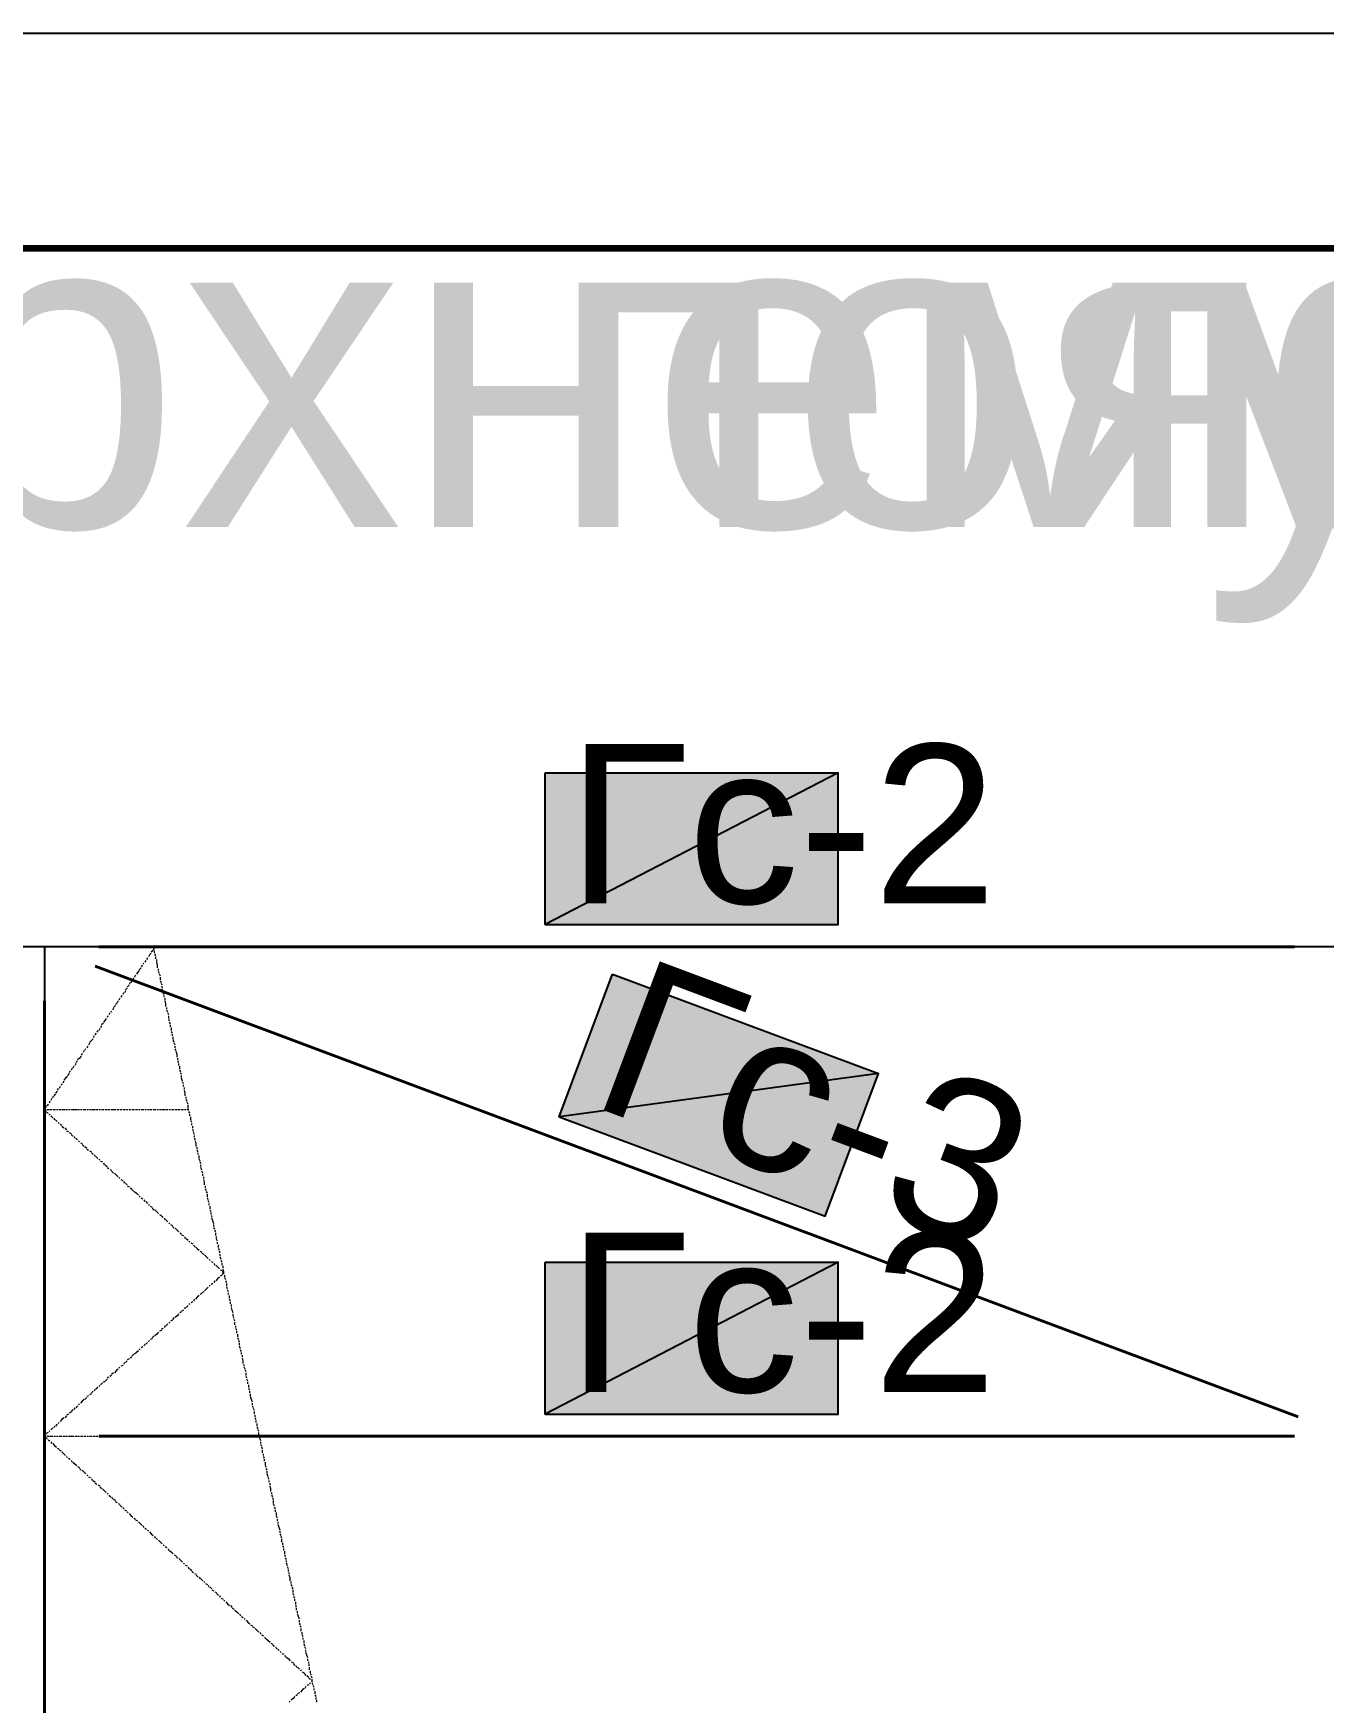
# Model space of a CAD drawing. Extents: x 0 to 604, y 0 to 420.
# Drawn here: x 259.57 to 289.23, y 381.6 to 420 of the extents above; entities that cross this region are included whole.
import ezdxf

# ---------------------------------------------------------------- set-up
doc = ezdxf.new("R2010")
doc.units = 0
doc.styles.add('TEYPDFCAD_TEXT', font='arial.ttf')

# ---------------------------------------------------------------- blocks, each defined once
blk = doc.blocks.new('A2-landscape')
for points in [[(594, 420), (0, 420)], [(589, 415), (20, 415)]]:
    blk.add_lwpolyline(points)

msp = doc.modelspace()

# ---------------------------------------------------------------- hatches: boundary and pattern name
at = {"true_color": 0xffffff}
h = msp.add_hatch(color=0, dxfattribs=at)
h.paths.add_polyline_path([(271.336, 402.992), (278.067, 402.992), (271.336, 399.5)])
h.paths.add_polyline_path([(278.067, 402.992), (271.336, 399.5), (278.067, 399.5)])
h = msp.add_hatch(color=0, dxfattribs=at)
h.paths.add_polyline_path([(272.881, 398.357), (278.998, 396.071), (271.653, 395.076)])
h.paths.add_polyline_path([(278.998, 396.071), (271.653, 395.076), (277.77, 392.79)])
h = msp.add_hatch(color=0, dxfattribs=at)
h.paths.add_polyline_path([(271.336, 391.731), (278.067, 391.731), (271.336, 388.239)])
h.paths.add_polyline_path([(278.067, 391.731), (271.336, 388.239), (278.067, 388.239)])

# ---------------------------------------------------------------- linework, layer by layer
at = {"color": 0, "lineweight": 0, "true_color": 0xffffff}
for p, q in [((271.336, 399.5), (278.067, 399.5)), ((271.653, 395.076), (277.77, 392.79)), ((271.336, 388.239), (278.067, 388.239))]:
    msp.add_line(p, q, dxfattribs=at)
at = {"color": 7, "lineweight": 25}
for p, q in [((269.325, 398.992), (249.322, 398.992)), ((259.821, 398.992), (259.821, 385.593)), ((271.822, 398.992), (270.806, 398.992)), ((293.307, 398.992), (273.325, 398.992)), ((259.821, 384.09), (259.821, 383.074))]:
    msp.add_line(p, q, dxfattribs=at)
at = {"color": 7, "lineweight": 40}
for p, q in [((288.565, 398.992), (261.07, 398.992)), ((288.65, 388.175), (260.985, 398.547)), ((259.821, 397.743), (259.821, 310.219)), ((288.565, 387.731), (261.07, 387.731))]:
    msp.add_line(p, q, dxfattribs=at)
at = {"color": 7, "lineweight": 5}
for p, q in [((262.34, 398.949), (262.318, 398.928)), ((262.34, 398.928), (262.34, 398.949)), ((262.065, 398.568), (262.043, 398.526)), ((262.107, 398.611), (262.086, 398.589)), ((262.149, 398.674), (262.128, 398.632)), ((262.192, 398.738), (262.17, 398.695)), ((262.234, 398.801), (262.213, 398.759)), ((262.276, 398.843), (262.234, 398.801)), ((262.318, 398.907), (262.276, 398.865)), ((262.361, 398.843), (262.34, 398.907)), ((262.382, 398.78), (262.361, 398.822)), ((262.382, 398.716), (262.382, 398.759)), ((262.403, 398.653), (262.403, 398.695)), ((262.424, 398.568), (262.403, 398.632)), ((262.424, 398.505), (262.424, 398.568)), ((261.832, 398.209), (261.81, 398.166)), ((261.874, 398.272), (261.853, 398.23)), ((261.916, 398.335), (261.895, 398.293)), ((261.959, 398.399), (261.938, 398.357)), ((262.001, 398.441), (261.959, 398.399)), ((262.043, 398.505), (262.001, 398.462)), ((262.445, 398.441), (262.445, 398.484)), ((262.467, 398.378), (262.445, 398.42)), ((262.488, 398.314), (262.467, 398.357)), ((262.488, 398.23), (262.488, 398.293)), ((262.509, 398.166), (262.488, 398.209)), ((261.557, 397.806), (261.535, 397.764)), ((261.599, 397.87), (261.578, 397.827)), ((261.641, 397.933), (261.62, 397.891)), ((261.683, 397.976), (261.662, 397.933)), ((261.726, 398.039), (261.683, 397.997)), ((261.768, 398.103), (261.726, 398.06)), ((261.789, 398.166), (261.768, 398.124)), ((262.53, 398.103), (262.509, 398.145)), ((262.53, 398.039), (262.53, 398.081)), ((262.551, 397.954), (262.53, 398.018)), ((262.572, 397.891), (262.551, 397.933)), ((262.572, 397.827), (262.572, 397.87)), ((262.594, 397.764), (262.594, 397.806)), ((261.324, 397.468), (261.303, 397.425)), ((261.366, 397.51), (261.345, 397.489)), ((261.408, 397.574), (261.387, 397.531)), ((261.451, 397.637), (261.408, 397.595)), ((261.493, 397.7), (261.451, 397.658)), ((261.514, 397.743), (261.493, 397.7)), ((262.615, 397.679), (262.594, 397.743)), ((262.615, 397.616), (262.615, 397.679)), ((262.636, 397.552), (262.636, 397.595)), ((262.657, 397.489), (262.636, 397.531)), ((262.678, 397.425), (262.657, 397.468)), ((261.048, 397.065), (261.027, 397.023)), ((261.091, 397.108), (261.07, 397.065)), ((261.133, 397.171), (261.112, 397.129)), ((261.175, 397.235), (261.133, 397.192)), ((261.218, 397.298), (261.175, 397.256)), ((261.239, 397.341), (261.218, 397.298)), ((261.281, 397.404), (261.26, 397.362)), ((262.678, 397.341), (262.678, 397.404)), ((262.699, 397.277), (262.678, 397.319)), ((262.721, 397.214), (262.699, 397.256)), ((262.721, 397.15), (262.721, 397.192)), ((262.742, 397.065), (262.742, 397.129)), ((262.763, 397.002), (262.742, 397.044)), ((260.773, 396.642), (260.752, 396.621)), ((260.816, 396.706), (260.795, 396.663)), ((260.858, 396.769), (260.837, 396.727)), ((260.9, 396.833), (260.858, 396.79)), ((260.943, 396.875), (260.9, 396.833)), ((260.964, 396.938), (260.943, 396.896)), ((261.006, 397.002), (260.985, 396.96)), ((262.763, 396.938), (262.763, 396.981)), ((262.784, 396.875), (262.784, 396.917)), ((262.805, 396.79), (262.784, 396.854)), ((262.827, 396.727), (262.805, 396.769)), ((262.827, 396.663), (262.827, 396.706)), ((262.848, 396.6), (262.827, 396.642)), ((260.541, 396.303), (260.519, 396.261)), ((260.583, 396.367), (260.541, 396.325)), ((260.625, 396.43), (260.583, 396.388)), ((260.668, 396.473), (260.625, 396.43)), ((260.689, 396.536), (260.668, 396.494)), ((260.731, 396.6), (260.71, 396.557)), ((262.869, 396.515), (262.848, 396.579)), ((262.869, 396.452), (262.869, 396.515)), ((262.89, 396.388), (262.89, 396.43)), ((262.911, 396.325), (262.89, 396.367)), ((262.911, 396.261), (262.911, 396.303)), ((260.265, 395.901), (260.244, 395.859)), ((260.308, 395.965), (260.265, 395.923)), ((260.35, 396.007), (260.308, 395.965)), ((260.392, 396.071), (260.35, 396.028)), ((260.413, 396.134), (260.392, 396.092)), ((260.456, 396.198), (260.435, 396.155)), ((260.498, 396.24), (260.477, 396.198)), ((262.932, 396.176), (262.932, 396.24)), ((262.954, 396.113), (262.932, 396.155)), ((262.975, 396.049), (262.954, 396.092)), ((262.975, 395.986), (262.975, 396.028)), ((262.996, 395.901), (262.975, 395.965)), ((263.017, 395.838), (262.996, 395.88)), ((259.99, 395.499), (259.969, 395.457)), ((260.033, 395.541), (259.99, 395.52)), ((260.075, 395.605), (260.033, 395.563)), ((260.117, 395.668), (260.075, 395.626)), ((260.138, 395.732), (260.117, 395.69)), ((260.181, 395.774), (260.159, 395.732)), ((260.223, 395.838), (260.202, 395.796)), ((263.017, 395.774), (263.017, 395.817)), ((263.038, 395.711), (263.038, 395.753)), ((263.059, 395.626), (263.038, 395.69)), ((263.059, 395.563), (263.059, 395.626)), ((263.08, 395.499), (263.08, 395.541)), ((259.821, 395.266), (259.821, 395.245)), ((259.821, 395.245), (259.863, 395.203)), ((259.821, 395.203), (259.821, 395.245)), ((259.821, 395.245), (259.863, 395.245)), ((259.821, 395.139), (259.821, 395.182)), ((259.821, 395.055), (259.821, 395.118)), ((259.863, 395.33), (259.842, 395.288)), ((259.863, 395.182), (259.906, 395.16)), ((259.906, 395.372), (259.884, 395.33)), ((259.884, 395.245), (259.927, 395.245)), ((259.948, 395.436), (259.927, 395.393)), ((259.927, 395.139), (259.948, 395.118)), ((259.948, 395.245), (259.99, 395.245)), ((260.011, 395.245), (260.075, 395.245)), ((260.096, 395.245), (260.138, 395.245)), ((260.159, 395.245), (260.202, 395.245)), ((260.223, 395.245), (260.286, 395.245)), ((260.308, 395.245), (260.35, 395.245)), ((260.371, 395.245), (260.413, 395.245)), ((260.435, 395.245), (260.498, 395.245)), ((260.498, 395.245), (260.562, 395.245)), ((260.583, 395.245), (260.625, 395.245)), ((260.646, 395.245), (260.689, 395.245)), ((260.71, 395.245), (260.773, 395.245)), ((260.795, 395.245), (260.837, 395.245)), ((260.858, 395.245), (260.9, 395.245)), ((260.921, 395.245), (260.985, 395.245)), ((261.006, 395.245), (261.048, 395.245)), ((261.07, 395.245), (261.112, 395.245)), ((261.133, 395.245), (261.197, 395.245)), ((261.218, 395.245), (261.26, 395.245)), ((261.281, 395.245), (261.324, 395.245)), ((261.345, 395.245), (261.408, 395.245)), ((261.408, 395.245), (261.472, 395.245)), ((261.493, 395.245), (261.535, 395.245)), ((261.557, 395.245), (261.599, 395.245)), ((261.62, 395.245), (261.683, 395.245)), ((261.705, 395.245), (261.747, 395.245)), ((261.768, 395.245), (261.81, 395.245)), ((261.832, 395.245), (261.895, 395.245)), ((261.916, 395.245), (261.959, 395.245)), ((261.98, 395.245), (262.022, 395.245)), ((262.043, 395.245), (262.107, 395.245)), ((262.128, 395.245), (262.17, 395.245)), ((262.192, 395.245), (262.234, 395.245)), ((262.255, 395.245), (262.297, 395.245)), ((262.318, 395.245), (262.382, 395.245)), ((262.403, 395.245), (262.445, 395.245)), ((262.467, 395.245), (262.509, 395.245)), ((262.53, 395.245), (262.594, 395.245)), ((262.615, 395.245), (262.657, 395.245)), ((262.678, 395.245), (262.721, 395.245)), ((262.742, 395.245), (262.805, 395.245)), ((262.827, 395.245), (262.869, 395.245)), ((262.89, 395.245), (262.932, 395.245)), ((262.954, 395.245), (263.017, 395.245)), ((263.038, 395.245), (263.08, 395.245)), ((263.102, 395.436), (263.08, 395.478)), ((263.123, 395.372), (263.102, 395.414)), ((263.102, 395.245), (263.144, 395.245)), ((263.123, 395.288), (263.123, 395.351)), ((263.144, 395.224), (263.123, 395.266)), ((263.165, 395.16), (263.144, 395.203)), ((263.165, 395.097), (263.165, 395.139)), ((259.821, 394.991), (259.821, 395.055)), ((259.821, 394.928), (259.821, 394.97)), ((259.821, 394.864), (259.821, 394.906)), ((259.821, 394.779), (259.821, 394.843)), ((259.821, 394.716), (259.821, 394.758)), ((259.969, 395.097), (260.011, 395.055)), ((260.033, 395.055), (260.054, 395.012)), ((260.075, 395.012), (260.117, 394.97)), ((260.138, 394.949), (260.159, 394.928)), ((260.181, 394.906), (260.223, 394.885)), ((260.223, 394.864), (260.265, 394.822)), ((260.286, 394.822), (260.329, 394.779)), ((260.329, 394.758), (260.371, 394.737)), ((263.186, 395.012), (263.186, 395.076)), ((263.207, 394.949), (263.186, 394.991)), ((263.207, 394.885), (263.207, 394.928)), ((263.229, 394.822), (263.229, 394.864)), ((263.25, 394.737), (263.229, 394.801)), ((259.821, 394.652), (259.821, 394.695)), ((259.821, 394.568), (259.821, 394.631)), ((259.821, 394.504), (259.821, 394.547)), ((259.821, 394.441), (259.821, 394.483)), ((259.821, 394.356), (259.821, 394.42)), ((259.821, 394.293), (259.821, 394.335)), ((260.392, 394.716), (260.435, 394.695)), ((260.435, 394.674), (260.477, 394.631)), ((260.498, 394.631), (260.519, 394.589)), ((260.541, 394.589), (260.583, 394.547)), ((260.604, 394.525), (260.625, 394.504)), ((260.646, 394.483), (260.689, 394.462)), ((260.689, 394.441), (260.731, 394.399)), ((260.752, 394.399), (260.795, 394.356)), ((260.795, 394.335), (260.837, 394.314)), ((263.271, 394.674), (263.25, 394.716)), ((263.271, 394.61), (263.271, 394.652)), ((263.292, 394.547), (263.271, 394.589)), ((263.313, 394.462), (263.292, 394.525)), ((263.313, 394.399), (263.313, 394.462)), ((263.334, 394.335), (263.334, 394.377)), ((259.821, 394.229), (259.821, 394.271)), ((259.821, 394.144), (259.821, 394.208)), ((259.821, 394.081), (259.821, 394.144)), ((259.821, 394.017), (259.821, 394.06)), ((259.821, 393.954), (259.821, 393.996)), ((260.858, 394.293), (260.9, 394.271)), ((260.9, 394.25), (260.943, 394.208)), ((260.964, 394.208), (260.985, 394.166)), ((261.006, 394.166), (261.048, 394.123)), ((261.07, 394.102), (261.091, 394.081)), ((261.112, 394.06), (261.154, 394.039)), ((261.175, 394.017), (261.197, 393.975)), ((261.218, 393.975), (261.26, 393.933)), ((263.356, 394.271), (263.334, 394.314)), ((263.356, 394.208), (263.356, 394.25)), ((263.377, 394.123), (263.377, 394.187)), ((263.398, 394.06), (263.377, 394.102)), ((263.419, 393.996), (263.398, 394.039)), ((263.419, 393.933), (263.419, 393.975)), ((259.821, 393.869), (259.821, 393.933)), ((259.821, 393.806), (259.821, 393.848)), ((259.821, 393.742), (259.821, 393.785)), ((259.821, 393.658), (259.821, 393.721)), ((259.821, 393.594), (259.821, 393.637)), ((259.821, 393.531), (259.821, 393.573)), ((261.26, 393.912), (261.303, 393.89)), ((261.324, 393.869), (261.366, 393.848)), ((261.366, 393.827), (261.408, 393.785)), ((261.43, 393.785), (261.472, 393.742)), ((261.472, 393.742), (261.514, 393.7)), ((261.535, 393.679), (261.557, 393.658)), ((261.578, 393.637), (261.62, 393.615)), ((261.641, 393.594), (261.662, 393.552)), ((263.44, 393.848), (263.419, 393.912)), ((263.461, 393.785), (263.44, 393.827)), ((263.461, 393.721), (263.461, 393.764)), ((263.483, 393.658), (263.483, 393.7)), ((263.504, 393.573), (263.483, 393.637)), ((263.504, 393.51), (263.504, 393.573)), ((259.821, 393.446), (259.821, 393.51)), ((259.821, 393.382), (259.821, 393.425)), ((259.821, 393.319), (259.821, 393.361)), ((259.821, 393.234), (259.821, 393.298)), ((259.821, 393.171), (259.821, 393.234)), ((261.683, 393.552), (261.726, 393.51)), ((261.726, 393.488), (261.768, 393.467)), ((261.789, 393.446), (261.832, 393.425)), ((261.832, 393.404), (261.874, 393.361)), ((261.895, 393.361), (261.938, 393.319)), ((261.938, 393.319), (261.98, 393.277)), ((262.001, 393.255), (262.022, 393.234)), ((262.043, 393.213), (262.086, 393.192)), ((263.525, 393.446), (263.525, 393.488)), ((263.546, 393.382), (263.525, 393.425)), ((263.567, 393.319), (263.546, 393.361)), ((263.567, 393.234), (263.567, 393.298)), ((263.589, 393.171), (263.567, 393.213)), ((259.821, 393.107), (259.821, 393.15)), ((259.821, 393.044), (259.821, 393.086)), ((259.821, 392.959), (259.821, 393.023)), ((259.821, 392.896), (259.821, 392.938)), ((259.821, 392.832), (259.821, 392.874)), ((259.821, 392.747), (259.821, 392.811)), ((262.107, 393.171), (262.128, 393.128)), ((262.149, 393.128), (262.192, 393.086)), ((262.213, 393.065), (262.234, 393.044)), ((262.255, 393.023), (262.297, 393.002)), ((262.297, 392.98), (262.34, 392.938)), ((262.361, 392.938), (262.403, 392.896)), ((262.403, 392.896), (262.445, 392.853)), ((262.467, 392.832), (262.509, 392.811)), ((263.61, 393.107), (263.589, 393.15)), ((263.61, 393.044), (263.61, 393.086)), ((263.631, 392.959), (263.631, 393.023)), ((263.652, 392.896), (263.631, 392.938)), ((263.652, 392.832), (263.652, 392.874)), ((263.673, 392.769), (263.673, 392.811)), ((259.821, 392.684), (259.821, 392.726)), ((259.821, 392.62), (259.821, 392.663)), ((259.821, 392.536), (259.821, 392.599)), ((259.821, 392.472), (259.821, 392.515)), ((259.821, 392.409), (259.821, 392.451)), ((262.509, 392.79), (262.551, 392.769)), ((262.572, 392.747), (262.594, 392.705)), ((262.615, 392.705), (262.657, 392.663)), ((262.678, 392.642), (262.699, 392.62)), ((262.721, 392.599), (262.763, 392.578)), ((262.763, 392.557), (262.805, 392.515)), ((262.827, 392.515), (262.869, 392.472)), ((262.869, 392.472), (262.911, 392.43)), ((263.694, 392.684), (263.673, 392.747)), ((263.716, 392.62), (263.694, 392.684)), ((263.716, 392.557), (263.716, 392.599)), ((263.737, 392.493), (263.716, 392.536)), ((263.758, 392.43), (263.737, 392.472)), ((259.821, 392.324), (259.821, 392.388)), ((259.821, 392.261), (259.821, 392.324)), ((259.821, 392.197), (259.821, 392.239)), ((259.821, 392.134), (259.821, 392.176)), ((259.821, 392.049), (259.821, 392.113)), ((262.932, 392.409), (262.975, 392.388)), ((262.975, 392.366), (263.017, 392.345)), ((263.038, 392.324), (263.059, 392.282)), ((263.08, 392.282), (263.123, 392.239)), ((263.144, 392.218), (263.165, 392.197)), ((263.186, 392.176), (263.229, 392.155)), ((263.25, 392.134), (263.271, 392.091)), ((263.292, 392.091), (263.334, 392.049)), ((263.334, 392.049), (263.377, 392.007)), ((263.758, 392.345), (263.758, 392.409)), ((263.779, 392.282), (263.779, 392.324)), ((263.8, 392.218), (263.779, 392.261)), ((263.8, 392.155), (263.8, 392.197)), ((263.821, 392.07), (263.821, 392.134)), ((263.842, 392.007), (263.821, 392.049)), ((259.821, 391.985), (259.821, 392.028)), ((259.821, 391.922), (259.821, 391.964)), ((259.821, 391.837), (259.821, 391.901)), ((259.821, 391.774), (259.821, 391.816)), ((259.821, 391.71), (259.821, 391.753)), ((259.821, 391.626), (259.821, 391.689)), ((263.398, 391.985), (263.44, 391.964)), ((263.44, 391.943), (263.483, 391.922)), ((263.504, 391.901), (263.546, 391.858)), ((263.546, 391.858), (263.589, 391.816)), ((263.61, 391.795), (263.631, 391.774)), ((263.652, 391.753), (263.694, 391.731)), ((263.716, 391.71), (263.737, 391.668)), ((263.758, 391.668), (263.8, 391.626)), ((263.864, 391.943), (263.842, 391.985)), ((263.864, 391.88), (263.864, 391.922)), ((263.885, 391.795), (263.864, 391.858)), ((263.906, 391.731), (263.885, 391.774)), ((263.906, 391.668), (263.906, 391.71)), ((259.821, 391.562), (259.821, 391.604)), ((259.821, 391.499), (259.821, 391.541)), ((259.821, 391.414), (259.821, 391.478)), ((259.821, 391.351), (259.821, 391.414)), ((259.821, 391.287), (259.821, 391.329)), ((259.821, 391.223), (259.821, 391.266)), ((263.737, 391.308), (263.716, 391.266)), ((263.8, 391.351), (263.758, 391.308)), ((263.8, 391.626), (263.842, 391.583)), ((263.842, 391.393), (263.8, 391.351)), ((263.864, 391.562), (263.906, 391.541)), ((263.906, 391.435), (263.864, 391.414)), ((263.906, 391.52), (263.948, 391.499)), ((263.948, 391.499), (263.906, 391.456)), ((263.927, 391.604), (263.927, 391.647)), ((263.948, 391.52), (263.927, 391.583)), ((263.948, 391.456), (263.948, 391.52)), ((263.969, 391.393), (263.969, 391.435)), ((263.991, 391.329), (263.969, 391.372)), ((264.012, 391.266), (263.991, 391.308)), ((259.821, 391.139), (259.821, 391.202)), ((259.821, 391.075), (259.821, 391.118)), ((259.821, 391.012), (259.821, 391.054)), ((259.821, 390.927), (259.821, 390.991)), ((259.821, 390.864), (259.821, 390.906)), ((263.271, 390.885), (263.25, 390.842)), ((263.334, 390.927), (263.292, 390.885)), ((263.377, 390.969), (263.334, 390.927)), ((263.44, 391.012), (263.398, 390.991)), ((263.483, 391.054), (263.44, 391.033)), ((263.546, 391.118), (263.504, 391.075)), ((263.589, 391.16), (263.546, 391.118)), ((263.631, 391.202), (263.61, 391.181)), ((263.694, 391.245), (263.652, 391.223)), ((264.012, 391.181), (264.012, 391.245)), ((264.033, 391.118), (264.012, 391.16)), ((264.054, 391.054), (264.033, 391.096)), ((264.054, 390.991), (264.054, 391.033)), ((264.075, 390.906), (264.075, 390.969)), ((264.096, 390.842), (264.075, 390.885)), ((259.821, 390.8), (259.821, 390.842)), ((259.821, 390.716), (259.821, 390.779)), ((259.821, 390.652), (259.821, 390.694)), ((259.821, 390.589), (259.821, 390.631)), ((259.821, 390.504), (259.821, 390.567)), ((259.821, 390.44), (259.821, 390.504)), ((262.869, 390.504), (262.827, 390.461)), ((262.911, 390.546), (262.869, 390.504)), ((262.975, 390.589), (262.932, 390.567)), ((263.017, 390.631), (262.975, 390.61)), ((263.059, 390.694), (263.038, 390.652)), ((263.123, 390.737), (263.08, 390.694)), ((263.165, 390.779), (263.144, 390.758)), ((263.229, 390.821), (263.186, 390.8)), ((264.096, 390.779), (264.096, 390.821)), ((264.118, 390.716), (264.118, 390.758)), ((264.139, 390.631), (264.118, 390.694)), ((264.16, 390.567), (264.139, 390.631)), ((264.16, 390.504), (264.16, 390.546)), ((259.821, 390.377), (259.821, 390.419)), ((259.821, 390.313), (259.821, 390.356)), ((259.821, 390.229), (259.821, 390.292)), ((259.821, 390.165), (259.821, 390.207)), ((259.821, 390.102), (259.821, 390.144)), ((262.445, 390.123), (262.403, 390.08)), ((262.509, 390.165), (262.467, 390.144)), ((262.551, 390.207), (262.509, 390.186)), ((262.594, 390.271), (262.572, 390.229)), ((262.657, 390.313), (262.615, 390.271)), ((262.699, 390.356), (262.678, 390.334)), ((262.763, 390.398), (262.721, 390.377)), ((262.805, 390.461), (262.763, 390.419)), ((264.181, 390.44), (264.16, 390.483)), ((264.202, 390.377), (264.181, 390.419)), ((264.202, 390.292), (264.202, 390.356)), ((264.224, 390.229), (264.224, 390.271)), ((264.245, 390.165), (264.224, 390.207)), ((264.245, 390.102), (264.245, 390.144)), ((259.821, 390.017), (259.821, 390.08)), ((259.821, 389.953), (259.821, 389.996)), ((259.821, 389.89), (259.821, 389.932)), ((259.821, 389.805), (259.821, 389.869)), ((259.821, 389.742), (259.821, 389.784)), ((262.022, 389.742), (262.001, 389.721)), ((262.086, 389.784), (262.043, 389.763)), ((262.128, 389.848), (262.107, 389.805)), ((262.192, 389.89), (262.149, 389.848)), ((262.234, 389.932), (262.213, 389.911)), ((262.297, 389.975), (262.255, 389.953)), ((262.34, 390.038), (262.297, 389.996)), ((262.403, 390.08), (262.361, 390.038)), ((264.266, 390.017), (264.266, 390.08)), ((264.287, 389.953), (264.266, 389.996)), ((264.308, 389.89), (264.287, 389.932)), ((264.308, 389.827), (264.308, 389.869)), ((264.329, 389.742), (264.308, 389.805)), ((259.821, 389.678), (259.821, 389.721)), ((259.821, 389.594), (259.821, 389.657)), ((259.821, 389.53), (259.821, 389.594)), ((259.821, 389.467), (259.821, 389.509)), ((259.821, 389.403), (259.821, 389.445)), ((259.821, 389.318), (259.821, 389.382)), ((261.62, 389.361), (261.578, 389.34)), ((261.662, 389.424), (261.641, 389.382)), ((261.726, 389.467), (261.683, 389.424)), ((261.768, 389.509), (261.726, 389.488)), ((261.832, 389.551), (261.789, 389.53)), ((261.874, 389.615), (261.832, 389.572)), ((261.938, 389.657), (261.895, 389.615)), ((261.98, 389.699), (261.938, 389.657)), ((264.351, 389.678), (264.329, 389.721)), ((264.351, 389.615), (264.351, 389.657)), ((264.372, 389.551), (264.372, 389.594)), ((264.393, 389.467), (264.372, 389.53)), ((264.393, 389.403), (264.393, 389.467)), ((264.414, 389.34), (264.414, 389.382)), ((259.821, 389.255), (259.821, 389.297)), ((259.821, 389.192), (259.821, 389.234)), ((259.821, 389.107), (259.821, 389.17)), ((259.821, 389.043), (259.821, 389.086)), ((259.821, 388.98), (259.821, 389.022)), ((261.197, 389.001), (261.175, 388.959)), ((261.26, 389.043), (261.218, 389.001)), ((261.303, 389.086), (261.26, 389.065)), ((261.366, 389.128), (261.324, 389.107)), ((261.408, 389.192), (261.366, 389.149)), ((261.472, 389.234), (261.43, 389.192)), ((261.514, 389.276), (261.472, 389.234)), ((261.557, 389.318), (261.535, 389.297)), ((264.435, 389.276), (264.414, 389.318)), ((264.456, 389.213), (264.435, 389.255)), ((264.456, 389.128), (264.456, 389.192)), ((264.478, 389.065), (264.456, 389.107)), ((264.499, 389.001), (264.478, 389.043)), ((264.499, 388.937), (264.499, 388.98)), ((259.821, 388.895), (259.821, 388.959)), ((259.821, 388.832), (259.821, 388.874)), ((259.821, 388.768), (259.821, 388.81)), ((259.821, 388.683), (259.821, 388.747)), ((259.821, 388.62), (259.821, 388.683)), ((259.821, 388.557), (259.821, 388.599)), ((260.731, 388.578), (260.689, 388.535)), ((260.795, 388.62), (260.752, 388.578)), ((260.837, 388.662), (260.795, 388.641)), ((260.9, 388.705), (260.858, 388.683)), ((260.943, 388.768), (260.9, 388.726)), ((260.985, 388.81), (260.964, 388.768)), ((261.048, 388.853), (261.006, 388.81)), ((261.091, 388.895), (261.07, 388.874)), ((261.154, 388.959), (261.112, 388.916)), ((264.52, 388.853), (264.52, 388.916)), ((264.541, 388.789), (264.52, 388.832)), ((264.541, 388.726), (264.541, 388.768)), ((264.562, 388.662), (264.562, 388.705)), ((264.583, 388.578), (264.562, 388.641)), ((264.604, 388.514), (264.583, 388.578)), ((259.821, 388.493), (259.821, 388.535)), ((259.821, 388.408), (259.821, 388.472)), ((259.821, 388.345), (259.821, 388.387)), ((259.821, 388.281), (259.821, 388.324)), ((259.821, 388.197), (259.821, 388.26)), ((260.329, 388.197), (260.286, 388.154)), ((260.371, 388.239), (260.329, 388.218)), ((260.435, 388.281), (260.392, 388.26)), ((260.477, 388.345), (260.435, 388.303)), ((260.519, 388.387), (260.498, 388.345)), ((260.583, 388.43), (260.541, 388.387)), ((260.625, 388.472), (260.604, 388.451)), ((260.689, 388.535), (260.646, 388.493)), ((264.604, 388.451), (264.604, 388.493)), ((264.626, 388.387), (264.604, 388.43)), ((264.647, 388.324), (264.626, 388.366)), ((264.647, 388.239), (264.647, 388.303)), ((264.668, 388.175), (264.668, 388.218)), ((259.821, 388.133), (259.821, 388.175)), ((259.821, 388.07), (259.821, 388.112)), ((259.821, 387.985), (259.821, 388.048)), ((259.821, 387.921), (259.821, 387.964)), ((259.821, 387.858), (259.821, 387.9)), ((259.821, 387.773), (259.821, 387.837)), ((259.906, 387.816), (259.863, 387.795)), ((259.948, 387.858), (259.927, 387.837)), ((260.011, 387.921), (259.969, 387.879)), ((260.054, 387.964), (260.033, 387.921)), ((260.117, 388.006), (260.075, 387.964)), ((260.159, 388.048), (260.138, 388.027)), ((260.223, 388.112), (260.181, 388.07)), ((260.265, 388.154), (260.223, 388.112)), ((264.689, 388.112), (264.668, 388.154)), ((264.689, 388.048), (264.689, 388.091)), ((264.71, 387.964), (264.71, 388.027)), ((264.731, 387.9), (264.71, 387.943)), ((264.753, 387.837), (264.731, 387.879)), ((264.753, 387.773), (264.753, 387.816)), ((259.863, 387.773), (259.821, 387.731)), ((259.821, 387.71), (259.821, 387.773)), ((259.821, 387.731), (259.863, 387.731)), ((259.821, 387.731), (259.842, 387.71)), ((259.821, 387.646), (259.821, 387.689)), ((259.821, 387.583), (259.821, 387.625)), ((259.821, 387.498), (259.821, 387.562)), ((259.821, 387.435), (259.821, 387.477)), ((259.863, 387.71), (259.884, 387.667)), ((259.884, 387.731), (259.927, 387.731)), ((259.906, 387.646), (259.948, 387.625)), ((259.948, 387.731), (260.011, 387.731)), ((259.969, 387.604), (259.99, 387.562)), ((260.011, 387.562), (260.054, 387.519)), ((260.033, 387.731), (260.075, 387.731)), ((260.054, 387.519), (260.096, 387.477)), ((260.096, 387.731), (260.138, 387.731)), ((260.117, 387.456), (260.159, 387.435)), ((260.159, 387.731), (260.223, 387.731)), ((260.244, 387.731), (260.286, 387.731)), ((260.308, 387.731), (260.35, 387.731)), ((260.371, 387.731), (260.435, 387.731)), ((260.435, 387.731), (260.498, 387.731)), ((260.519, 387.731), (260.562, 387.731)), ((260.583, 387.731), (260.625, 387.731)), ((260.646, 387.731), (260.71, 387.731)), ((260.731, 387.731), (260.773, 387.731)), ((260.795, 387.731), (260.837, 387.731)), ((260.858, 387.731), (260.921, 387.731)), ((260.943, 387.731), (260.985, 387.731)), ((261.006, 387.731), (261.048, 387.731)), ((261.07, 387.731), (261.133, 387.731)), ((261.154, 387.731), (261.197, 387.731)), ((261.218, 387.731), (261.26, 387.731)), ((261.281, 387.731), (261.345, 387.731)), ((261.345, 387.731), (261.408, 387.731)), ((261.43, 387.731), (261.472, 387.731)), ((261.493, 387.731), (261.535, 387.731)), ((261.557, 387.731), (261.62, 387.731)), ((261.641, 387.731), (261.683, 387.731)), ((261.705, 387.731), (261.747, 387.731)), ((261.768, 387.731), (261.832, 387.731)), ((261.853, 387.731), (261.895, 387.731)), ((261.916, 387.731), (261.959, 387.731)), ((261.98, 387.731), (262.043, 387.731)), ((262.065, 387.731), (262.107, 387.731)), ((262.128, 387.731), (262.17, 387.731)), ((262.192, 387.731), (262.234, 387.731)), ((262.255, 387.731), (262.318, 387.731)), ((262.34, 387.731), (262.382, 387.731)), ((262.403, 387.731), (262.445, 387.731)), ((262.467, 387.731), (262.53, 387.731)), ((262.551, 387.731), (262.594, 387.731)), ((262.615, 387.731), (262.657, 387.731)), ((262.678, 387.731), (262.742, 387.731)), ((262.763, 387.731), (262.805, 387.731)), ((262.827, 387.731), (262.869, 387.731)), ((262.89, 387.731), (262.954, 387.731)), ((262.975, 387.731), (263.017, 387.731)), ((263.038, 387.731), (263.08, 387.731)), ((263.102, 387.731), (263.144, 387.731)), ((263.165, 387.731), (263.229, 387.731)), ((263.25, 387.731), (263.292, 387.731)), ((263.313, 387.731), (263.356, 387.731)), ((263.377, 387.731), (263.44, 387.731)), ((263.461, 387.731), (263.504, 387.731)), ((263.525, 387.731), (263.567, 387.731)), ((263.589, 387.731), (263.652, 387.731)), ((263.673, 387.731), (263.716, 387.731)), ((263.737, 387.731), (263.779, 387.731)), ((263.8, 387.731), (263.864, 387.731)), ((263.864, 387.731), (263.927, 387.731)), ((263.948, 387.731), (263.991, 387.731)), ((264.012, 387.731), (264.054, 387.731)), ((264.075, 387.731), (264.139, 387.731)), ((264.16, 387.731), (264.202, 387.731)), ((264.224, 387.731), (264.266, 387.731)), ((264.287, 387.731), (264.351, 387.731)), ((264.372, 387.731), (264.414, 387.731)), ((264.435, 387.731), (264.478, 387.731)), ((264.499, 387.731), (264.562, 387.731)), ((264.583, 387.731), (264.626, 387.731)), ((264.647, 387.731), (264.689, 387.731)), ((264.71, 387.731), (264.753, 387.731)), ((264.774, 387.689), (264.753, 387.752)), ((264.795, 387.625), (264.774, 387.689)), ((264.795, 387.562), (264.795, 387.604)), ((264.816, 387.498), (264.795, 387.541)), ((264.837, 387.435), (264.816, 387.477)), ((259.821, 387.371), (259.821, 387.413)), ((259.821, 387.286), (259.821, 387.35)), ((259.821, 387.223), (259.821, 387.265)), ((259.821, 387.159), (259.821, 387.202)), ((259.821, 387.075), (259.821, 387.138)), ((259.821, 387.011), (259.821, 387.054)), ((260.159, 387.413), (260.202, 387.392)), ((260.223, 387.371), (260.265, 387.329)), ((260.265, 387.329), (260.308, 387.286)), ((260.329, 387.265), (260.35, 387.244)), ((260.371, 387.223), (260.413, 387.202)), ((260.435, 387.181), (260.456, 387.138)), ((260.477, 387.138), (260.519, 387.096)), ((260.519, 387.096), (260.562, 387.054)), ((264.837, 387.35), (264.837, 387.413)), ((264.858, 387.286), (264.858, 387.329)), ((264.88, 387.223), (264.858, 387.265)), ((264.88, 387.159), (264.88, 387.202)), ((264.901, 387.075), (264.901, 387.138)), ((264.922, 387.011), (264.901, 387.054)), ((259.821, 386.948), (259.821, 386.99)), ((259.821, 386.863), (259.821, 386.927)), ((259.821, 386.8), (259.821, 386.863)), ((259.821, 386.736), (259.821, 386.779)), ((259.821, 386.673), (259.821, 386.715)), ((260.583, 387.032), (260.625, 387.011)), ((260.625, 386.99), (260.668, 386.948)), ((260.689, 386.948), (260.731, 386.906)), ((260.731, 386.906), (260.773, 386.863)), ((260.795, 386.842), (260.816, 386.821)), ((260.837, 386.8), (260.879, 386.779)), ((260.9, 386.757), (260.921, 386.715)), ((260.943, 386.715), (260.985, 386.673)), ((264.943, 386.948), (264.922, 386.99)), ((264.943, 386.884), (264.943, 386.927)), ((264.964, 386.8), (264.943, 386.863)), ((264.985, 386.736), (264.964, 386.779)), ((264.985, 386.673), (264.985, 386.715)), ((259.821, 386.588), (259.821, 386.651)), ((259.821, 386.524), (259.821, 386.567)), ((259.821, 386.461), (259.821, 386.503)), ((259.821, 386.376), (259.821, 386.44)), ((259.821, 386.313), (259.821, 386.355)), ((259.821, 386.249), (259.821, 386.292)), ((260.985, 386.651), (261.027, 386.63)), ((261.048, 386.609), (261.091, 386.588)), ((261.091, 386.567), (261.133, 386.524)), ((261.154, 386.524), (261.197, 386.482)), ((261.197, 386.482), (261.239, 386.44)), ((261.26, 386.419), (261.281, 386.397)), ((261.303, 386.376), (261.345, 386.334)), ((261.366, 386.334), (261.387, 386.292)), ((261.408, 386.292), (261.451, 386.249)), ((265.007, 386.609), (265.007, 386.651)), ((265.028, 386.524), (265.007, 386.588)), ((265.028, 386.461), (265.028, 386.524)), ((265.049, 386.397), (265.049, 386.44)), ((265.07, 386.334), (265.049, 386.376)), ((265.091, 386.271), (265.07, 386.313)), ((259.821, 386.165), (259.821, 386.228)), ((259.821, 386.101), (259.821, 386.144)), ((259.821, 386.038), (259.821, 386.08)), ((259.821, 385.953), (259.821, 386.017)), ((259.821, 385.889), (259.821, 385.953)), ((261.451, 386.228), (261.493, 386.207)), ((261.514, 386.186), (261.557, 386.165)), ((261.557, 386.144), (261.599, 386.101)), ((261.62, 386.101), (261.641, 386.059)), ((261.662, 386.038), (261.705, 386.017)), ((261.726, 385.995), (261.747, 385.974)), ((261.768, 385.953), (261.81, 385.911)), ((261.81, 385.911), (261.853, 385.868)), ((265.091, 386.186), (265.091, 386.249)), ((265.113, 386.122), (265.091, 386.165)), ((265.134, 386.059), (265.113, 386.101)), ((265.134, 385.995), (265.134, 386.038)), ((265.155, 385.911), (265.155, 385.974)), ((265.176, 385.847), (265.155, 385.889)), ((259.821, 385.826), (259.821, 385.868)), ((259.821, 385.762), (259.821, 385.805)), ((259.821, 385.678), (259.821, 385.741)), ((259.821, 385.614), (259.821, 385.657)), ((259.821, 385.551), (259.821, 385.593)), ((259.821, 385.466), (259.821, 385.53)), ((261.874, 385.847), (261.916, 385.826)), ((261.916, 385.805), (261.959, 385.784)), ((261.98, 385.762), (262.022, 385.72)), ((262.022, 385.72), (262.065, 385.678)), ((262.086, 385.678), (262.107, 385.635)), ((262.128, 385.614), (262.17, 385.593)), ((262.192, 385.572), (262.213, 385.551)), ((262.234, 385.53), (262.276, 385.487)), ((265.176, 385.784), (265.176, 385.826)), ((265.197, 385.72), (265.197, 385.762)), ((265.218, 385.635), (265.197, 385.699)), ((265.24, 385.572), (265.218, 385.635)), ((265.24, 385.509), (265.24, 385.551)), ((259.821, 385.403), (259.821, 385.445)), ((259.821, 385.339), (259.821, 385.382)), ((259.821, 385.255), (259.821, 385.318)), ((259.821, 385.191), (259.821, 385.233)), ((259.821, 385.127), (259.821, 385.17)), ((262.276, 385.487), (262.318, 385.445)), ((262.34, 385.424), (262.382, 385.403)), ((262.382, 385.382), (262.424, 385.36)), ((262.445, 385.339), (262.488, 385.297)), ((262.488, 385.297), (262.53, 385.255)), ((262.551, 385.233), (262.572, 385.212)), ((262.594, 385.191), (262.636, 385.17)), ((262.657, 385.149), (262.678, 385.106)), ((265.261, 385.445), (265.24, 385.487)), ((265.282, 385.382), (265.261, 385.424)), ((265.282, 385.297), (265.282, 385.36)), ((265.303, 385.233), (265.303, 385.276)), ((265.324, 385.17), (265.303, 385.212)), ((265.324, 385.106), (265.324, 385.149)), ((259.821, 385.043), (259.821, 385.106)), ((259.821, 384.979), (259.821, 385.043)), ((259.821, 384.916), (259.821, 384.958)), ((259.821, 384.852), (259.821, 384.895)), ((259.821, 384.768), (259.821, 384.831)), ((259.821, 384.704), (259.821, 384.746)), ((262.699, 385.106), (262.742, 385.064)), ((262.742, 385.064), (262.784, 385.022)), ((262.805, 385), (262.848, 384.979)), ((262.848, 384.958), (262.89, 384.937)), ((262.911, 384.916), (262.954, 384.873)), ((262.954, 384.873), (262.996, 384.831)), ((263.017, 384.81), (263.038, 384.789)), ((263.059, 384.768), (263.102, 384.746)), ((265.345, 385.022), (265.345, 385.085)), ((265.366, 384.958), (265.345, 385)), ((265.388, 384.895), (265.366, 384.937)), ((265.388, 384.831), (265.388, 384.873)), ((265.409, 384.746), (265.388, 384.81)), ((259.821, 384.641), (259.821, 384.683)), ((259.821, 384.556), (259.821, 384.62)), ((259.821, 384.492), (259.821, 384.535)), ((259.821, 384.429), (259.821, 384.471)), ((259.821, 384.344), (259.821, 384.408)), ((263.123, 384.725), (263.144, 384.683)), ((263.165, 384.683), (263.207, 384.641)), ((263.207, 384.62), (263.25, 384.598)), ((263.271, 384.577), (263.313, 384.556)), ((263.313, 384.535), (263.356, 384.492)), ((263.377, 384.492), (263.398, 384.45)), ((263.419, 384.45), (263.461, 384.408)), ((263.483, 384.387), (263.504, 384.365)), ((265.43, 384.683), (265.409, 384.725)), ((265.43, 384.62), (265.43, 384.662)), ((265.451, 384.556), (265.451, 384.598)), ((265.472, 384.471), (265.451, 384.535)), ((265.472, 384.408), (265.472, 384.471)), ((265.493, 384.344), (265.493, 384.387)), ((259.821, 384.281), (259.821, 384.323)), ((259.821, 384.217), (259.821, 384.26)), ((259.821, 384.133), (259.821, 384.196)), ((259.821, 384.069), (259.821, 384.133)), ((259.821, 384.006), (259.821, 384.048)), ((259.821, 383.942), (259.821, 383.985)), ((263.525, 384.344), (263.567, 384.323)), ((263.589, 384.302), (263.61, 384.26)), ((263.631, 384.26), (263.673, 384.217)), ((263.673, 384.196), (263.716, 384.175)), ((263.737, 384.154), (263.779, 384.133)), ((263.779, 384.111), (263.821, 384.069)), ((263.842, 384.069), (263.864, 384.027)), ((263.885, 384.006), (263.927, 383.985)), ((265.515, 384.281), (265.493, 384.323)), ((265.536, 384.217), (265.515, 384.26)), ((265.536, 384.133), (265.536, 384.196)), ((265.557, 384.069), (265.536, 384.111)), ((265.578, 384.006), (265.557, 384.048)), ((265.578, 383.942), (265.578, 383.985)), ((259.821, 383.858), (259.821, 383.921)), ((259.821, 383.794), (259.821, 383.836)), ((259.821, 383.73), (259.821, 383.773)), ((259.821, 383.646), (259.821, 383.709)), ((259.821, 383.582), (259.821, 383.625)), ((263.948, 383.963), (263.969, 383.942)), ((263.991, 383.921), (264.033, 383.879)), ((264.033, 383.879), (264.075, 383.836)), ((264.096, 383.836), (264.139, 383.794)), ((264.139, 383.773), (264.181, 383.752)), ((264.202, 383.73), (264.245, 383.688)), ((264.245, 383.688), (264.287, 383.646)), ((264.308, 383.646), (264.329, 383.603)), ((265.599, 383.858), (265.599, 383.921)), ((265.62, 383.794), (265.599, 383.836)), ((265.62, 383.73), (265.62, 383.773)), ((265.642, 383.667), (265.642, 383.709)), ((265.663, 383.582), (265.642, 383.646)), ((259.821, 383.519), (259.821, 383.561)), ((259.821, 383.434), (259.821, 383.498)), ((259.821, 383.371), (259.821, 383.413)), ((259.821, 383.307), (259.821, 383.349)), ((259.821, 383.223), (259.821, 383.286)), ((259.821, 383.159), (259.821, 383.223)), ((264.351, 383.582), (264.393, 383.561)), ((264.414, 383.54), (264.435, 383.519)), ((264.456, 383.498), (264.499, 383.455)), ((264.499, 383.455), (264.541, 383.413)), ((264.562, 383.392), (264.604, 383.371)), ((264.604, 383.349), (264.647, 383.328)), ((264.668, 383.307), (264.71, 383.265)), ((264.71, 383.265), (264.753, 383.223)), ((264.774, 383.223), (264.795, 383.18)), ((265.684, 383.519), (265.663, 383.582)), ((265.684, 383.455), (265.684, 383.498)), ((265.705, 383.392), (265.684, 383.434)), ((265.726, 383.328), (265.705, 383.371)), ((265.726, 383.244), (265.726, 383.307)), ((265.747, 383.18), (265.747, 383.223)), ((259.821, 383.096), (259.821, 383.138)), ((259.821, 383.032), (259.821, 383.074)), ((259.821, 382.947), (259.821, 383.011)), ((259.821, 382.884), (259.821, 382.926)), ((259.821, 382.82), (259.821, 382.863)), ((264.816, 383.159), (264.858, 383.138)), ((264.88, 383.117), (264.901, 383.074)), ((264.922, 383.074), (264.964, 383.032)), ((264.964, 383.032), (265.007, 382.99)), ((265.028, 382.968), (265.07, 382.947)), ((265.07, 382.926), (265.113, 382.905)), ((265.134, 382.884), (265.155, 382.841)), ((265.176, 382.841), (265.218, 382.799)), ((265.769, 383.117), (265.747, 383.159)), ((265.769, 383.053), (265.769, 383.096)), ((265.79, 382.968), (265.79, 383.032)), ((265.811, 382.905), (265.79, 382.947)), ((265.832, 382.841), (265.811, 382.884)), ((265.832, 382.778), (265.832, 382.82)), ((259.821, 382.736), (259.821, 382.799)), ((259.821, 382.672), (259.821, 382.714)), ((259.821, 382.609), (259.821, 382.651)), ((259.821, 382.524), (259.821, 382.587)), ((259.821, 382.46), (259.821, 382.503)), ((259.821, 382.397), (259.821, 382.439)), ((265.24, 382.778), (265.261, 382.757)), ((265.282, 382.736), (265.324, 382.714)), ((265.345, 382.693), (265.366, 382.651)), ((265.388, 382.651), (265.43, 382.609)), ((265.43, 382.609), (265.472, 382.566)), ((265.493, 382.545), (265.536, 382.524)), ((265.536, 382.503), (265.578, 382.46)), ((265.599, 382.46), (265.62, 382.418)), ((265.853, 382.693), (265.832, 382.757)), ((265.875, 382.63), (265.853, 382.693)), ((265.875, 382.566), (265.875, 382.609)), ((265.896, 382.503), (265.896, 382.545)), ((265.917, 382.439), (265.896, 382.482)), ((259.821, 382.312), (259.821, 382.376)), ((259.821, 382.249), (259.821, 382.312)), ((259.821, 382.185), (259.821, 382.228)), ((259.821, 382.122), (259.821, 382.164)), ((259.821, 382.037), (259.821, 382.101)), ((265.642, 382.418), (265.684, 382.376)), ((265.705, 382.355), (265.726, 382.334)), ((265.747, 382.312), (265.79, 382.291)), ((265.79, 382.27), (265.832, 382.228)), ((265.853, 382.228), (265.896, 382.185)), ((265.896, 382.164), (265.938, 382.143)), ((265.917, 382.355), (265.917, 382.418)), ((265.938, 382.058), (265.917, 382.037)), ((265.938, 382.291), (265.938, 382.334)), ((265.959, 382.228), (265.938, 382.27)), ((265.98, 382.164), (265.959, 382.207)), ((265.959, 382.122), (265.98, 382.101)), ((265.98, 382.101), (265.959, 382.079)), ((265.98, 382.079), (265.98, 382.143)), ((266.002, 382.016), (265.98, 382.058)), ((259.821, 381.974), (259.821, 382.016)), ((259.821, 381.91), (259.821, 381.952)), ((259.821, 381.825), (259.821, 381.889)), ((259.821, 381.762), (259.821, 381.804)), ((259.821, 381.699), (259.821, 381.741)), ((259.821, 381.614), (259.821, 381.677)), ((265.536, 381.699), (265.493, 381.656)), ((265.578, 381.741), (265.536, 381.699)), ((265.642, 381.783), (265.599, 381.762)), ((265.684, 381.825), (265.642, 381.804)), ((265.747, 381.889), (265.705, 381.847)), ((265.79, 381.931), (265.747, 381.889)), ((265.832, 381.974), (265.811, 381.931)), ((265.896, 382.016), (265.853, 381.995)), ((266.023, 381.952), (266.002, 381.995)), ((266.023, 381.889), (266.023, 381.931)), ((266.044, 381.804), (266.044, 381.868)), ((266.065, 381.741), (266.044, 381.783)), ((266.065, 381.677), (266.065, 381.72)), ((265.472, 381.635), (265.451, 381.614)), ((266.086, 381.614), (266.086, 381.656))]:
    msp.add_line(p, q, dxfattribs=at)
at = {"lineweight": 60}
msp.add_lwpolyline([(20.087, 5.08), (589.068, 5.08), (589.068, 415.078), (20.087, 415.078)], close=True, dxfattribs=at)
at = {"color": 0, "true_color": 0xffffff}
for points in [[(271.336, 402.992), (278.067, 402.992), (271.336, 399.5)], [(278.067, 402.992), (271.336, 399.5), (278.067, 399.5)], [(272.881, 398.357), (278.998, 396.071), (271.653, 395.076)], [(278.998, 396.071), (271.653, 395.076), (277.77, 392.79)], [(271.336, 391.731), (278.067, 391.731), (271.336, 388.239)], [(278.067, 391.731), (271.336, 388.239), (278.067, 388.239)]]:
    msp.add_lwpolyline(points, close=True, dxfattribs=at)

# ---------------------------------------------------------------- block references
msp.add_blockref('A2-landscape', (0, 0))

# ---------------------------------------------------------------- texts
at = {"color": 7, "style": 'TEYPDFCAD_TEXT'}
for s, height, p in [('ферм', 7.3201, (287.729, 408.644)), ('верхнему', 7.3201, (246.149, 408.644)), ('поясу', 7.3201, (271.407, 408.644)), ('Гс-2', 3.6618, (271.843, 399.986)), ('Гс-2', 3.6618, (271.843, 388.747))]:
    msp.add_text(s, height=height, dxfattribs=at).set_placement(p)
msp.add_text('Гс-3', height=3.6618, rotation=-20.5829, dxfattribs=at).set_placement((272.288, 395.372))

doc.saveas('drawing.dxf')
